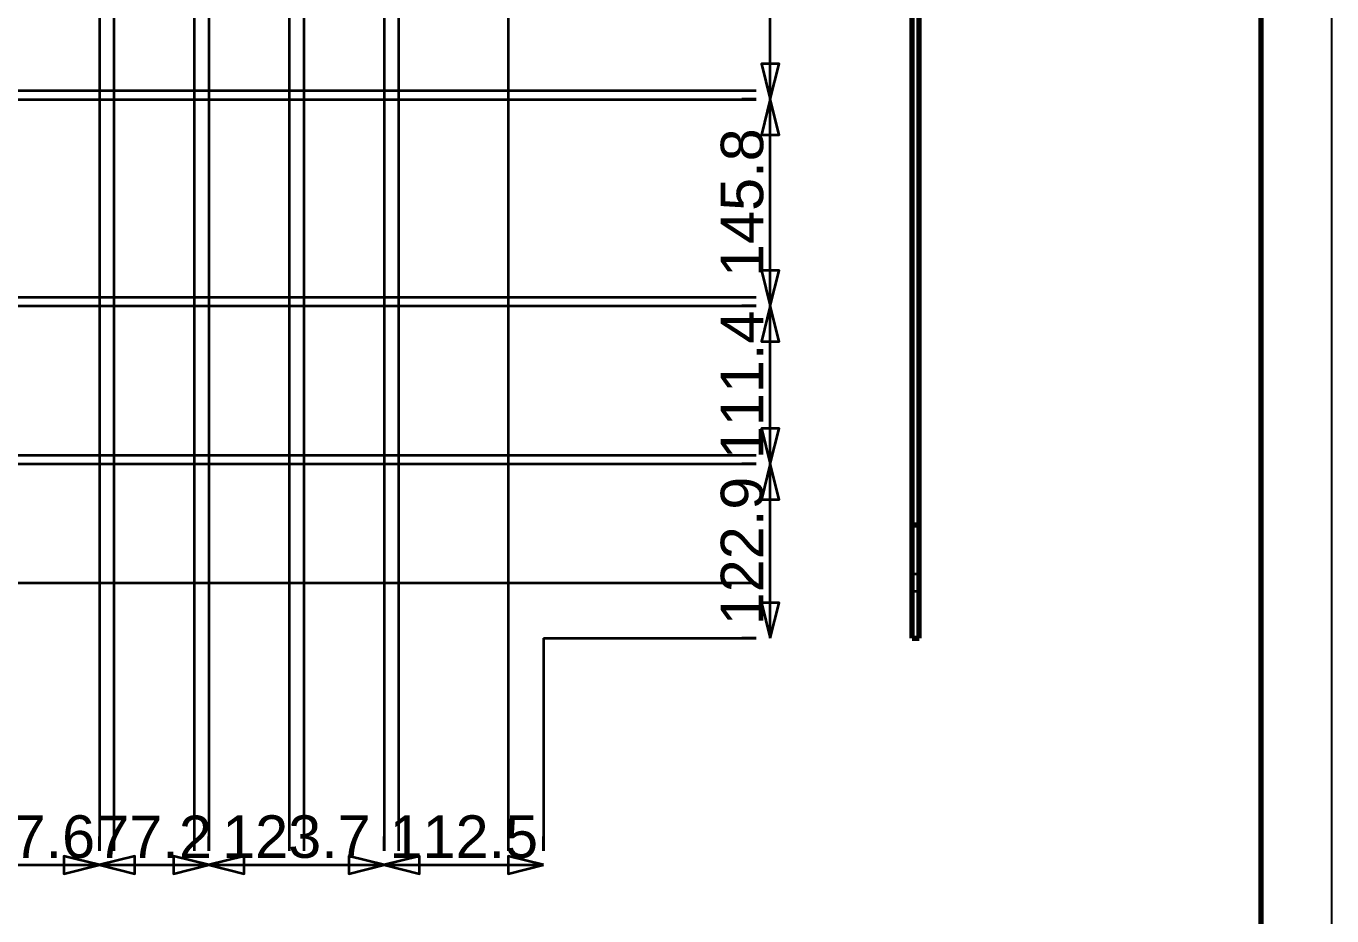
# Model space of a CAD drawing. Header units: millimetres. Extents: x 0 to 420, y 0 to 297.
# Drawn here: x 327.9 to 420, y 105.1 to 167.9 of the extents above; entities that cross this region are included whole.
import ezdxf
from ezdxf.enums import TextEntityAlignment as Align

# ---------------------------------------------------------------- set-up
doc = ezdxf.new("R2010")
doc.units = ezdxf.units.MM
doc.linetypes.add('DASHED', pattern=[1.524, 1.27, -0.254])
doc.styles.add('GOST', font='Arial')

msp = doc.modelspace()

# ---------------------------------------------------------------- linework, layer by layer
at = {"color": 1, "lineweight": 70}
for p, q in [((390.373, 132.7), (390.373, 256.5)), ((390.873, 132.7), (390.873, 256.5)), ((390.373, 124.7), (390.373, 132.7)), ((390.373, 132.7), (390.873, 132.7)), ((390.873, 124.7), (390.873, 132.7)), ((390.373, 124.7), (390.873, 124.7))]:
    msp.add_line(p, q, dxfattribs=at)
at = {"color": 5, "linetype": 'DASHED', "lineweight": 35}
for p, q in [((390.373, 132.7), (390.373, 256.5)), ((390.873, 132.7), (390.873, 256.5)), ((390.373, 163.922), (390.373, 163.924)), ((390.373, 163.924), (390.373, 163.924)), ((390.373, 163.924), (390.373, 163.914)), ((390.373, 163.914), (390.373, 163.924)), ((390.373, 163.924), (390.373, 163.924)), ((390.373, 163.924), (390.373, 163.922)), ((390.373, 163.92), (390.373, 163.922)), ((390.373, 163.922), (390.373, 163.92)), ((390.373, 163.917), (390.373, 163.92)), ((390.373, 163.92), (390.373, 163.917)), ((390.373, 163.913), (390.373, 163.917)), ((390.373, 163.917), (390.373, 163.913)), ((390.373, 163.914), (390.373, 163.883)), ((390.373, 163.883), (390.373, 163.914)), ((390.373, 163.908), (390.373, 163.913)), ((390.373, 163.913), (390.373, 163.908)), ((390.373, 163.902), (390.373, 163.908)), ((390.373, 163.908), (390.373, 163.902)), ((390.373, 163.896), (390.373, 163.902)), ((390.373, 163.902), (390.373, 163.896)), ((390.373, 163.888), (390.373, 163.896)), ((390.373, 163.896), (390.373, 163.888)), ((390.373, 163.88), (390.373, 163.888)), ((390.373, 163.888), (390.373, 163.88)), ((390.373, 163.883), (390.373, 163.833)), ((390.373, 163.833), (390.373, 163.883)), ((390.373, 163.871), (390.373, 163.88)), ((390.373, 163.88), (390.373, 163.871)), ((390.373, 163.861), (390.373, 163.871)), ((390.373, 163.871), (390.373, 163.861)), ((390.373, 163.85), (390.373, 163.861)), ((390.373, 163.861), (390.373, 163.85)), ((390.373, 163.838), (390.373, 163.85)), ((390.373, 163.85), (390.373, 163.838)), ((390.373, 163.22), (390.373, 163.838)), ((390.373, 163.838), (390.373, 163.22)), ((390.373, 163.833), (390.373, 163.766)), ((390.373, 163.766), (390.373, 163.833)), ((390.373, 163.766), (390.373, 163.683)), ((390.373, 163.683), (390.373, 163.766)), ((390.373, 163.683), (390.373, 163.588)), ((390.373, 163.588), (390.373, 163.683)), ((390.373, 163.588), (390.373, 163.484)), ((390.373, 163.484), (390.373, 163.588)), ((390.373, 163.484), (390.373, 163.375)), ((390.373, 163.375), (390.373, 163.484)), ((390.373, 163.375), (390.373, 163.264)), ((390.373, 163.264), (390.373, 163.375)), ((390.373, 163.264), (390.373, 163.154)), ((390.373, 163.154), (390.373, 163.264)), ((390.373, 163.154), (390.373, 163.22)), ((390.373, 163.22), (390.373, 163.154)), ((390.373, 163.154), (390.373, 163.051)), ((390.373, 163.073), (390.373, 163.154)), ((390.373, 163.051), (390.373, 163.154)), ((390.373, 163.154), (390.373, 163.073)), ((390.873, 163.914), (390.873, 163.924)), ((390.873, 163.924), (390.873, 163.924)), ((390.873, 163.924), (390.873, 163.922)), ((390.873, 163.922), (390.873, 163.924)), ((390.873, 163.924), (390.873, 163.924)), ((390.873, 163.924), (390.873, 163.914)), ((390.873, 163.922), (390.873, 163.92)), ((390.873, 163.92), (390.873, 163.922)), ((390.873, 163.92), (390.873, 163.917)), ((390.873, 163.917), (390.873, 163.92)), ((390.873, 163.917), (390.873, 163.913)), ((390.873, 163.913), (390.873, 163.917)), ((390.873, 163.883), (390.873, 163.914)), ((390.873, 163.914), (390.873, 163.883)), ((390.873, 163.913), (390.873, 163.908)), ((390.873, 163.908), (390.873, 163.913)), ((390.873, 163.908), (390.873, 163.902)), ((390.873, 163.902), (390.873, 163.908)), ((390.873, 163.902), (390.873, 163.896)), ((390.873, 163.896), (390.873, 163.902)), ((390.873, 163.896), (390.873, 163.888)), ((390.873, 163.888), (390.873, 163.896)), ((390.873, 163.888), (390.873, 163.88)), ((390.873, 163.88), (390.873, 163.888)), ((390.873, 163.833), (390.873, 163.883)), ((390.873, 163.883), (390.873, 163.833)), ((390.873, 163.88), (390.873, 163.871)), ((390.873, 163.871), (390.873, 163.88)), ((390.873, 163.871), (390.873, 163.861)), ((390.873, 163.861), (390.873, 163.871)), ((390.873, 163.861), (390.873, 163.85)), ((390.873, 163.85), (390.873, 163.861)), ((390.873, 163.85), (390.873, 163.838)), ((390.873, 163.838), (390.873, 163.85)), ((390.873, 163.838), (390.873, 163.22)), ((390.873, 163.22), (390.873, 163.838)), ((390.873, 163.766), (390.873, 163.833)), ((390.873, 163.833), (390.873, 163.766)), ((390.873, 163.683), (390.873, 163.766)), ((390.873, 163.766), (390.873, 163.683)), ((390.873, 163.588), (390.873, 163.683)), ((390.873, 163.683), (390.873, 163.588)), ((390.873, 163.484), (390.873, 163.588)), ((390.873, 163.588), (390.873, 163.484)), ((390.873, 163.375), (390.873, 163.484)), ((390.873, 163.484), (390.873, 163.375)), ((390.873, 163.264), (390.873, 163.375)), ((390.873, 163.375), (390.873, 163.264)), ((390.873, 163.154), (390.873, 163.264)), ((390.873, 163.264), (390.873, 163.154)), ((390.873, 163.22), (390.873, 163.154)), ((390.873, 163.154), (390.873, 163.22)), ((390.873, 163.051), (390.873, 163.154)), ((390.873, 163.154), (390.873, 163.073)), ((390.873, 163.154), (390.873, 163.051)), ((390.873, 163.073), (390.873, 163.154)), ((390.373, 162.979), (390.373, 163.073)), ((390.373, 163.073), (390.373, 162.979)), ((390.373, 163.051), (390.373, 162.957)), ((390.373, 162.957), (390.373, 163.051)), ((390.373, 162.876), (390.373, 162.979)), ((390.373, 162.979), (390.373, 162.876)), ((390.373, 162.957), (390.373, 162.876)), ((390.373, 162.876), (390.373, 162.957)), ((390.373, 162.876), (390.373, 162.81)), ((390.373, 162.766), (390.373, 162.876)), ((390.373, 162.81), (390.373, 162.876)), ((390.373, 162.876), (390.373, 162.766)), ((390.373, 162.81), (390.373, 162.192)), ((390.373, 162.192), (390.373, 162.81)), ((390.373, 162.655), (390.373, 162.766)), ((390.373, 162.766), (390.373, 162.655)), ((390.373, 162.546), (390.373, 162.655)), ((390.373, 162.655), (390.373, 162.546)), ((390.373, 162.442), (390.373, 162.546)), ((390.373, 162.546), (390.373, 162.442)), ((390.373, 162.347), (390.373, 162.442)), ((390.373, 162.442), (390.373, 162.347)), ((390.373, 162.264), (390.373, 162.347)), ((390.373, 162.347), (390.373, 162.264)), ((390.373, 162.197), (390.373, 162.264)), ((390.373, 162.264), (390.373, 162.197)), ((390.373, 162.147), (390.373, 162.197)), ((390.373, 162.197), (390.373, 162.147)), ((390.373, 162.192), (390.373, 162.18)), ((390.373, 162.18), (390.373, 162.192)), ((390.373, 162.18), (390.373, 162.169)), ((390.373, 162.169), (390.373, 162.18)), ((390.373, 162.169), (390.373, 162.159)), ((390.373, 162.159), (390.373, 162.169)), ((390.873, 163.073), (390.873, 162.979)), ((390.873, 162.979), (390.873, 163.073)), ((390.873, 162.957), (390.873, 163.051)), ((390.873, 163.051), (390.873, 162.957)), ((390.873, 162.979), (390.873, 162.876)), ((390.873, 162.876), (390.873, 162.979)), ((390.873, 162.876), (390.873, 162.957)), ((390.873, 162.957), (390.873, 162.876)), ((390.873, 162.81), (390.873, 162.876)), ((390.873, 162.876), (390.873, 162.766)), ((390.873, 162.876), (390.873, 162.81)), ((390.873, 162.766), (390.873, 162.876)), ((390.873, 162.192), (390.873, 162.81)), ((390.873, 162.81), (390.873, 162.192)), ((390.873, 162.766), (390.873, 162.655)), ((390.873, 162.655), (390.873, 162.766)), ((390.873, 162.655), (390.873, 162.546)), ((390.873, 162.546), (390.873, 162.655)), ((390.873, 162.546), (390.873, 162.442)), ((390.873, 162.442), (390.873, 162.546)), ((390.873, 162.442), (390.873, 162.347)), ((390.873, 162.347), (390.873, 162.442)), ((390.873, 162.347), (390.873, 162.264)), ((390.873, 162.264), (390.873, 162.347)), ((390.873, 162.264), (390.873, 162.197)), ((390.873, 162.197), (390.873, 162.264)), ((390.873, 162.197), (390.873, 162.147)), ((390.873, 162.147), (390.873, 162.197)), ((390.873, 162.18), (390.873, 162.192)), ((390.873, 162.192), (390.873, 162.18)), ((390.873, 162.169), (390.873, 162.18)), ((390.873, 162.18), (390.873, 162.169)), ((390.873, 162.159), (390.873, 162.169)), ((390.873, 162.169), (390.873, 162.159)), ((390.373, 162.159), (390.373, 162.15)), ((390.373, 162.15), (390.373, 162.159)), ((390.373, 162.15), (390.373, 162.142)), ((390.373, 162.142), (390.373, 162.15)), ((390.373, 162.116), (390.373, 162.147)), ((390.373, 162.147), (390.373, 162.116)), ((390.373, 162.142), (390.373, 162.134)), ((390.373, 162.134), (390.373, 162.142)), ((390.373, 162.134), (390.373, 162.128)), ((390.373, 162.128), (390.373, 162.134)), ((390.373, 162.128), (390.373, 162.122)), ((390.373, 162.122), (390.373, 162.128)), ((390.373, 162.122), (390.373, 162.117)), ((390.373, 162.117), (390.373, 162.122)), ((390.373, 162.117), (390.373, 162.113)), ((390.373, 162.113), (390.373, 162.117)), ((390.373, 162.106), (390.373, 162.116)), ((390.373, 162.116), (390.373, 162.106)), ((390.373, 162.113), (390.373, 162.11)), ((390.373, 162.11), (390.373, 162.113)), ((390.373, 162.11), (390.373, 162.108)), ((390.373, 162.108), (390.373, 162.11)), ((390.373, 162.108), (390.373, 162.106)), ((390.373, 162.106), (390.373, 162.108)), ((390.373, 162.106), (390.373, 162.106)), ((390.373, 162.106), (390.373, 162.106)), ((390.873, 162.15), (390.873, 162.159)), ((390.873, 162.159), (390.873, 162.15)), ((390.873, 162.142), (390.873, 162.15)), ((390.873, 162.15), (390.873, 162.142)), ((390.873, 162.147), (390.873, 162.116)), ((390.873, 162.116), (390.873, 162.147)), ((390.873, 162.134), (390.873, 162.142)), ((390.873, 162.142), (390.873, 162.134)), ((390.873, 162.128), (390.873, 162.134)), ((390.873, 162.134), (390.873, 162.128)), ((390.873, 162.122), (390.873, 162.128)), ((390.873, 162.128), (390.873, 162.122)), ((390.873, 162.117), (390.873, 162.122)), ((390.873, 162.122), (390.873, 162.117)), ((390.873, 162.113), (390.873, 162.117)), ((390.873, 162.117), (390.873, 162.113)), ((390.873, 162.116), (390.873, 162.106)), ((390.873, 162.106), (390.873, 162.116)), ((390.873, 162.11), (390.873, 162.113)), ((390.873, 162.113), (390.873, 162.11)), ((390.873, 162.108), (390.873, 162.11)), ((390.873, 162.11), (390.873, 162.108)), ((390.873, 162.106), (390.873, 162.108)), ((390.873, 162.108), (390.873, 162.106)), ((390.873, 162.106), (390.873, 162.106)), ((390.873, 162.106), (390.873, 162.106)), ((390.373, 149.35), (390.373, 149.352)), ((390.373, 149.352), (390.373, 149.352)), ((390.373, 149.352), (390.373, 149.342)), ((390.373, 149.342), (390.373, 149.352)), ((390.373, 149.352), (390.373, 149.352)), ((390.373, 149.352), (390.373, 149.35)), ((390.373, 149.348), (390.373, 149.35)), ((390.373, 149.35), (390.373, 149.348)), ((390.373, 149.345), (390.373, 149.348)), ((390.373, 149.348), (390.373, 149.345)), ((390.373, 149.341), (390.373, 149.345)), ((390.373, 149.345), (390.373, 149.341)), ((390.373, 149.342), (390.373, 149.311)), ((390.373, 149.311), (390.373, 149.342)), ((390.373, 149.336), (390.373, 149.341)), ((390.373, 149.341), (390.373, 149.336)), ((390.373, 149.33), (390.373, 149.336)), ((390.373, 149.336), (390.373, 149.33)), ((390.373, 149.324), (390.373, 149.33)), ((390.373, 149.33), (390.373, 149.324)), ((390.373, 149.316), (390.373, 149.324)), ((390.373, 149.324), (390.373, 149.316)), ((390.373, 149.308), (390.373, 149.316)), ((390.373, 149.316), (390.373, 149.308)), ((390.373, 149.311), (390.373, 149.261)), ((390.373, 149.261), (390.373, 149.311)), ((390.373, 149.299), (390.373, 149.308)), ((390.373, 149.308), (390.373, 149.299)), ((390.373, 149.289), (390.373, 149.299)), ((390.373, 149.299), (390.373, 149.289)), ((390.373, 149.278), (390.373, 149.289)), ((390.373, 149.289), (390.373, 149.278)), ((390.373, 149.266), (390.373, 149.278)), ((390.373, 149.278), (390.373, 149.266)), ((390.873, 149.342), (390.873, 149.352)), ((390.873, 149.352), (390.873, 149.352)), ((390.873, 149.352), (390.873, 149.35)), ((390.873, 149.35), (390.873, 149.352)), ((390.873, 149.352), (390.873, 149.352)), ((390.873, 149.352), (390.873, 149.342)), ((390.873, 149.35), (390.873, 149.348)), ((390.873, 149.348), (390.873, 149.35)), ((390.873, 149.348), (390.873, 149.345)), ((390.873, 149.345), (390.873, 149.348)), ((390.873, 149.345), (390.873, 149.341)), ((390.873, 149.341), (390.873, 149.345)), ((390.873, 149.311), (390.873, 149.342)), ((390.873, 149.342), (390.873, 149.311)), ((390.873, 149.341), (390.873, 149.336)), ((390.873, 149.336), (390.873, 149.341)), ((390.873, 149.336), (390.873, 149.33)), ((390.873, 149.33), (390.873, 149.336)), ((390.873, 149.33), (390.873, 149.324)), ((390.873, 149.324), (390.873, 149.33)), ((390.873, 149.324), (390.873, 149.316)), ((390.873, 149.316), (390.873, 149.324)), ((390.873, 149.316), (390.873, 149.308)), ((390.873, 149.308), (390.873, 149.316)), ((390.873, 149.261), (390.873, 149.311)), ((390.873, 149.311), (390.873, 149.261)), ((390.873, 149.308), (390.873, 149.299)), ((390.873, 149.299), (390.873, 149.308)), ((390.873, 149.299), (390.873, 149.289)), ((390.873, 149.289), (390.873, 149.299)), ((390.873, 149.289), (390.873, 149.278)), ((390.873, 149.278), (390.873, 149.289)), ((390.873, 149.278), (390.873, 149.266)), ((390.873, 149.266), (390.873, 149.278)), ((390.373, 148.648), (390.373, 149.266)), ((390.373, 149.266), (390.373, 148.648)), ((390.373, 149.261), (390.373, 149.194)), ((390.373, 149.194), (390.373, 149.261)), ((390.373, 149.194), (390.373, 149.111)), ((390.373, 149.111), (390.373, 149.194)), ((390.373, 149.111), (390.373, 149.017)), ((390.373, 149.017), (390.373, 149.111)), ((390.373, 149.017), (390.373, 148.913)), ((390.373, 148.913), (390.373, 149.017)), ((390.373, 148.913), (390.373, 148.803)), ((390.373, 148.803), (390.373, 148.913)), ((390.373, 148.803), (390.373, 148.692)), ((390.373, 148.692), (390.373, 148.803)), ((390.373, 148.692), (390.373, 148.583)), ((390.373, 148.583), (390.373, 148.692)), ((390.373, 148.583), (390.373, 148.648)), ((390.373, 148.648), (390.373, 148.583)), ((390.373, 148.583), (390.373, 148.479)), ((390.373, 148.501), (390.373, 148.583)), ((390.373, 148.479), (390.373, 148.583)), ((390.373, 148.583), (390.373, 148.501)), ((390.373, 148.407), (390.373, 148.501)), ((390.373, 148.501), (390.373, 148.407)), ((390.373, 148.479), (390.373, 148.385)), ((390.373, 148.385), (390.373, 148.479)), ((390.373, 148.304), (390.373, 148.407)), ((390.373, 148.407), (390.373, 148.304)), ((390.373, 148.385), (390.373, 148.304)), ((390.373, 148.304), (390.373, 148.385)), ((390.873, 149.266), (390.873, 148.648)), ((390.873, 148.648), (390.873, 149.266)), ((390.873, 149.194), (390.873, 149.261)), ((390.873, 149.261), (390.873, 149.194)), ((390.873, 149.111), (390.873, 149.194)), ((390.873, 149.194), (390.873, 149.111)), ((390.873, 149.017), (390.873, 149.111)), ((390.873, 149.111), (390.873, 149.017)), ((390.873, 148.913), (390.873, 149.017)), ((390.873, 149.017), (390.873, 148.913)), ((390.873, 148.803), (390.873, 148.913)), ((390.873, 148.913), (390.873, 148.803)), ((390.873, 148.692), (390.873, 148.803)), ((390.873, 148.803), (390.873, 148.692)), ((390.873, 148.583), (390.873, 148.692)), ((390.873, 148.692), (390.873, 148.583)), ((390.873, 148.648), (390.873, 148.583)), ((390.873, 148.583), (390.873, 148.648)), ((390.873, 148.479), (390.873, 148.583)), ((390.873, 148.583), (390.873, 148.501)), ((390.873, 148.583), (390.873, 148.479)), ((390.873, 148.501), (390.873, 148.583)), ((390.873, 148.501), (390.873, 148.407)), ((390.873, 148.407), (390.873, 148.501)), ((390.873, 148.385), (390.873, 148.479)), ((390.873, 148.479), (390.873, 148.385)), ((390.873, 148.407), (390.873, 148.304)), ((390.873, 148.304), (390.873, 148.407)), ((390.873, 148.304), (390.873, 148.385)), ((390.873, 148.385), (390.873, 148.304)), ((390.373, 148.304), (390.373, 148.238)), ((390.373, 148.195), (390.373, 148.304)), ((390.373, 148.238), (390.373, 148.304)), ((390.373, 148.304), (390.373, 148.195)), ((390.373, 148.238), (390.373, 147.62)), ((390.373, 147.62), (390.373, 148.238)), ((390.373, 148.083), (390.373, 148.195)), ((390.373, 148.195), (390.373, 148.083)), ((390.373, 147.974), (390.373, 148.083)), ((390.373, 148.083), (390.373, 147.974)), ((390.373, 147.87), (390.373, 147.974)), ((390.373, 147.974), (390.373, 147.87)), ((390.373, 147.775), (390.373, 147.87)), ((390.373, 147.87), (390.373, 147.775)), ((390.373, 147.692), (390.373, 147.775)), ((390.373, 147.775), (390.373, 147.692)), ((390.373, 147.625), (390.373, 147.692)), ((390.373, 147.692), (390.373, 147.625)), ((390.373, 147.575), (390.373, 147.625)), ((390.373, 147.625), (390.373, 147.575)), ((390.373, 147.62), (390.373, 147.608)), ((390.373, 147.608), (390.373, 147.62)), ((390.373, 147.608), (390.373, 147.598)), ((390.373, 147.598), (390.373, 147.608)), ((390.373, 147.598), (390.373, 147.588)), ((390.373, 147.588), (390.373, 147.598)), ((390.373, 147.588), (390.373, 147.578)), ((390.373, 147.578), (390.373, 147.588)), ((390.373, 147.578), (390.373, 147.57)), ((390.373, 147.57), (390.373, 147.578)), ((390.373, 147.544), (390.373, 147.575)), ((390.373, 147.575), (390.373, 147.544)), ((390.373, 147.57), (390.373, 147.563)), ((390.373, 147.563), (390.373, 147.57)), ((390.373, 147.563), (390.373, 147.556)), ((390.373, 147.556), (390.373, 147.563)), ((390.373, 147.556), (390.373, 147.55)), ((390.373, 147.55), (390.373, 147.556)), ((390.373, 147.55), (390.373, 147.545)), ((390.373, 147.545), (390.373, 147.55)), ((390.373, 147.545), (390.373, 147.541)), ((390.373, 147.541), (390.373, 147.545)), ((390.373, 147.534), (390.373, 147.544)), ((390.373, 147.544), (390.373, 147.534)), ((390.373, 147.541), (390.373, 147.538)), ((390.373, 147.538), (390.373, 147.541)), ((390.373, 147.538), (390.373, 147.536)), ((390.373, 147.536), (390.373, 147.538)), ((390.373, 147.536), (390.373, 147.535)), ((390.373, 147.535), (390.373, 147.536)), ((390.373, 147.535), (390.373, 147.534)), ((390.373, 147.534), (390.373, 147.535)), ((390.873, 148.238), (390.873, 148.304)), ((390.873, 148.304), (390.873, 148.195)), ((390.873, 148.304), (390.873, 148.238)), ((390.873, 148.195), (390.873, 148.304)), ((390.873, 147.62), (390.873, 148.238)), ((390.873, 148.238), (390.873, 147.62)), ((390.873, 148.195), (390.873, 148.083)), ((390.873, 148.083), (390.873, 148.195)), ((390.873, 148.083), (390.873, 147.974)), ((390.873, 147.974), (390.873, 148.083)), ((390.873, 147.974), (390.873, 147.87)), ((390.873, 147.87), (390.873, 147.974)), ((390.873, 147.87), (390.873, 147.775)), ((390.873, 147.775), (390.873, 147.87)), ((390.873, 147.775), (390.873, 147.692)), ((390.873, 147.692), (390.873, 147.775)), ((390.873, 147.692), (390.873, 147.625)), ((390.873, 147.625), (390.873, 147.692)), ((390.873, 147.625), (390.873, 147.575)), ((390.873, 147.575), (390.873, 147.625)), ((390.873, 147.608), (390.873, 147.62)), ((390.873, 147.62), (390.873, 147.608)), ((390.873, 147.598), (390.873, 147.608)), ((390.873, 147.608), (390.873, 147.598)), ((390.873, 147.588), (390.873, 147.598)), ((390.873, 147.598), (390.873, 147.588)), ((390.873, 147.578), (390.873, 147.588)), ((390.873, 147.588), (390.873, 147.578)), ((390.873, 147.57), (390.873, 147.578)), ((390.873, 147.578), (390.873, 147.57)), ((390.873, 147.575), (390.873, 147.544)), ((390.873, 147.544), (390.873, 147.575)), ((390.873, 147.563), (390.873, 147.57)), ((390.873, 147.57), (390.873, 147.563)), ((390.873, 147.556), (390.873, 147.563)), ((390.873, 147.563), (390.873, 147.556)), ((390.873, 147.55), (390.873, 147.556)), ((390.873, 147.556), (390.873, 147.55)), ((390.873, 147.545), (390.873, 147.55)), ((390.873, 147.55), (390.873, 147.545)), ((390.873, 147.541), (390.873, 147.545)), ((390.873, 147.545), (390.873, 147.541)), ((390.873, 147.544), (390.873, 147.534)), ((390.873, 147.534), (390.873, 147.544)), ((390.873, 147.538), (390.873, 147.541)), ((390.873, 147.541), (390.873, 147.538)), ((390.873, 147.536), (390.873, 147.538)), ((390.873, 147.538), (390.873, 147.536)), ((390.873, 147.535), (390.873, 147.536)), ((390.873, 147.536), (390.873, 147.535)), ((390.873, 147.534), (390.873, 147.535)), ((390.873, 147.535), (390.873, 147.534)), ((390.373, 138.207), (390.373, 138.209)), ((390.373, 138.209), (390.373, 138.209)), ((390.373, 138.209), (390.373, 138.199)), ((390.373, 138.199), (390.373, 138.209)), ((390.373, 138.209), (390.373, 138.209)), ((390.373, 138.209), (390.373, 138.207)), ((390.373, 138.205), (390.373, 138.207)), ((390.373, 138.207), (390.373, 138.205)), ((390.373, 138.202), (390.373, 138.205)), ((390.373, 138.205), (390.373, 138.202)), ((390.373, 138.198), (390.373, 138.202)), ((390.373, 138.202), (390.373, 138.198)), ((390.373, 138.199), (390.373, 138.168)), ((390.373, 138.168), (390.373, 138.199)), ((390.373, 138.193), (390.373, 138.198)), ((390.373, 138.198), (390.373, 138.193)), ((390.373, 138.187), (390.373, 138.193)), ((390.373, 138.193), (390.373, 138.187)), ((390.373, 138.181), (390.373, 138.187)), ((390.373, 138.187), (390.373, 138.181)), ((390.373, 138.173), (390.373, 138.181)), ((390.373, 138.181), (390.373, 138.173)), ((390.373, 138.165), (390.373, 138.173)), ((390.373, 138.173), (390.373, 138.165)), ((390.373, 138.168), (390.373, 138.118)), ((390.373, 138.118), (390.373, 138.168)), ((390.373, 138.156), (390.373, 138.165)), ((390.373, 138.165), (390.373, 138.156)), ((390.373, 138.146), (390.373, 138.156)), ((390.373, 138.156), (390.373, 138.146)), ((390.373, 138.135), (390.373, 138.146)), ((390.373, 138.146), (390.373, 138.135)), ((390.373, 138.123), (390.373, 138.135)), ((390.373, 138.135), (390.373, 138.123)), ((390.373, 137.505), (390.373, 138.123)), ((390.373, 138.123), (390.373, 137.505)), ((390.373, 138.118), (390.373, 138.051)), ((390.373, 138.051), (390.373, 138.118)), ((390.373, 138.051), (390.373, 137.968)), ((390.373, 137.968), (390.373, 138.051)), ((390.373, 137.968), (390.373, 137.873)), ((390.373, 137.873), (390.373, 137.968)), ((390.373, 137.873), (390.373, 137.769)), ((390.373, 137.769), (390.373, 137.873)), ((390.373, 137.769), (390.373, 137.66)), ((390.373, 137.66), (390.373, 137.769)), ((390.373, 137.66), (390.373, 137.549)), ((390.373, 137.549), (390.373, 137.66)), ((390.373, 137.549), (390.373, 137.439)), ((390.373, 137.439), (390.373, 137.549)), ((390.373, 137.439), (390.373, 137.505)), ((390.373, 137.505), (390.373, 137.439)), ((390.373, 137.439), (390.373, 137.336)), ((390.373, 137.358), (390.373, 137.439)), ((390.373, 137.336), (390.373, 137.439)), ((390.373, 137.439), (390.373, 137.358)), ((390.373, 137.264), (390.373, 137.358)), ((390.373, 137.358), (390.373, 137.264)), ((390.373, 137.336), (390.373, 137.242)), ((390.373, 137.242), (390.373, 137.336)), ((390.873, 138.199), (390.873, 138.209)), ((390.873, 138.209), (390.873, 138.209)), ((390.873, 138.209), (390.873, 138.207)), ((390.873, 138.207), (390.873, 138.209)), ((390.873, 138.209), (390.873, 138.209)), ((390.873, 138.209), (390.873, 138.199)), ((390.873, 138.207), (390.873, 138.205)), ((390.873, 138.205), (390.873, 138.207)), ((390.873, 138.205), (390.873, 138.202)), ((390.873, 138.202), (390.873, 138.205)), ((390.873, 138.202), (390.873, 138.198)), ((390.873, 138.198), (390.873, 138.202)), ((390.873, 138.168), (390.873, 138.199)), ((390.873, 138.199), (390.873, 138.168)), ((390.873, 138.198), (390.873, 138.193)), ((390.873, 138.193), (390.873, 138.198)), ((390.873, 138.193), (390.873, 138.187)), ((390.873, 138.187), (390.873, 138.193)), ((390.873, 138.187), (390.873, 138.181)), ((390.873, 138.181), (390.873, 138.187)), ((390.873, 138.181), (390.873, 138.173)), ((390.873, 138.173), (390.873, 138.181)), ((390.873, 138.173), (390.873, 138.165)), ((390.873, 138.165), (390.873, 138.173)), ((390.873, 138.118), (390.873, 138.168)), ((390.873, 138.168), (390.873, 138.118)), ((390.873, 138.165), (390.873, 138.156)), ((390.873, 138.156), (390.873, 138.165)), ((390.873, 138.156), (390.873, 138.146)), ((390.873, 138.146), (390.873, 138.156)), ((390.873, 138.146), (390.873, 138.135)), ((390.873, 138.135), (390.873, 138.146)), ((390.873, 138.135), (390.873, 138.123)), ((390.873, 138.123), (390.873, 138.135)), ((390.873, 138.123), (390.873, 137.505)), ((390.873, 137.505), (390.873, 138.123)), ((390.873, 138.051), (390.873, 138.118)), ((390.873, 138.118), (390.873, 138.051)), ((390.873, 137.968), (390.873, 138.051)), ((390.873, 138.051), (390.873, 137.968)), ((390.873, 137.873), (390.873, 137.968)), ((390.873, 137.968), (390.873, 137.873)), ((390.873, 137.769), (390.873, 137.873)), ((390.873, 137.873), (390.873, 137.769)), ((390.873, 137.66), (390.873, 137.769)), ((390.873, 137.769), (390.873, 137.66)), ((390.873, 137.549), (390.873, 137.66)), ((390.873, 137.66), (390.873, 137.549)), ((390.873, 137.439), (390.873, 137.549)), ((390.873, 137.549), (390.873, 137.439)), ((390.873, 137.505), (390.873, 137.439)), ((390.873, 137.439), (390.873, 137.505)), ((390.873, 137.336), (390.873, 137.439)), ((390.873, 137.439), (390.873, 137.358)), ((390.873, 137.439), (390.873, 137.336)), ((390.873, 137.358), (390.873, 137.439)), ((390.873, 137.358), (390.873, 137.264)), ((390.873, 137.264), (390.873, 137.358)), ((390.873, 137.242), (390.873, 137.336)), ((390.873, 137.336), (390.873, 137.242)), ((390.373, 137.161), (390.373, 137.264)), ((390.373, 137.264), (390.373, 137.161)), ((390.373, 137.242), (390.373, 137.161)), ((390.373, 137.161), (390.373, 137.242)), ((390.373, 137.161), (390.373, 137.095)), ((390.373, 137.051), (390.373, 137.161)), ((390.373, 137.095), (390.373, 137.161)), ((390.373, 137.161), (390.373, 137.051)), ((390.373, 137.095), (390.373, 136.477)), ((390.373, 136.477), (390.373, 137.095)), ((390.373, 136.94), (390.373, 137.051)), ((390.373, 137.051), (390.373, 136.94)), ((390.373, 136.831), (390.373, 136.94)), ((390.373, 136.94), (390.373, 136.831)), ((390.373, 136.727), (390.373, 136.831)), ((390.373, 136.831), (390.373, 136.727)), ((390.373, 136.632), (390.373, 136.727)), ((390.373, 136.727), (390.373, 136.632)), ((390.373, 136.549), (390.373, 136.632)), ((390.373, 136.632), (390.373, 136.549)), ((390.373, 136.482), (390.373, 136.549)), ((390.373, 136.549), (390.373, 136.482)), ((390.373, 136.432), (390.373, 136.482)), ((390.373, 136.482), (390.373, 136.432)), ((390.373, 136.477), (390.373, 136.465)), ((390.373, 136.465), (390.373, 136.477)), ((390.373, 136.465), (390.373, 136.454)), ((390.373, 136.454), (390.373, 136.465)), ((390.373, 136.454), (390.373, 136.444)), ((390.373, 136.444), (390.373, 136.454)), ((390.373, 136.444), (390.373, 136.435)), ((390.373, 136.435), (390.373, 136.444)), ((390.373, 136.435), (390.373, 136.427)), ((390.373, 136.427), (390.373, 136.435)), ((390.373, 136.401), (390.373, 136.432)), ((390.373, 136.432), (390.373, 136.401)), ((390.373, 136.427), (390.373, 136.419)), ((390.373, 136.419), (390.373, 136.427)), ((390.373, 136.419), (390.373, 136.413)), ((390.373, 136.413), (390.373, 136.419)), ((390.373, 136.413), (390.373, 136.407)), ((390.373, 136.407), (390.373, 136.413)), ((390.373, 136.407), (390.373, 136.402)), ((390.373, 136.402), (390.373, 136.407)), ((390.373, 136.402), (390.373, 136.398)), ((390.373, 136.398), (390.373, 136.402)), ((390.373, 136.391), (390.373, 136.401)), ((390.373, 136.401), (390.373, 136.391)), ((390.373, 136.398), (390.373, 136.395)), ((390.373, 136.395), (390.373, 136.398)), ((390.373, 136.395), (390.373, 136.393)), ((390.373, 136.393), (390.373, 136.395)), ((390.373, 136.393), (390.373, 136.391)), ((390.373, 136.391), (390.373, 136.393)), ((390.373, 136.391), (390.373, 136.391)), ((390.373, 136.391), (390.373, 136.391)), ((390.873, 137.264), (390.873, 137.161)), ((390.873, 137.161), (390.873, 137.264)), ((390.873, 137.161), (390.873, 137.242)), ((390.873, 137.242), (390.873, 137.161)), ((390.873, 137.095), (390.873, 137.161)), ((390.873, 137.161), (390.873, 137.051)), ((390.873, 137.161), (390.873, 137.095)), ((390.873, 137.051), (390.873, 137.161)), ((390.873, 136.477), (390.873, 137.095)), ((390.873, 137.095), (390.873, 136.477)), ((390.873, 137.051), (390.873, 136.94)), ((390.873, 136.94), (390.873, 137.051)), ((390.873, 136.94), (390.873, 136.831)), ((390.873, 136.831), (390.873, 136.94)), ((390.873, 136.831), (390.873, 136.727)), ((390.873, 136.727), (390.873, 136.831)), ((390.873, 136.727), (390.873, 136.632)), ((390.873, 136.632), (390.873, 136.727)), ((390.873, 136.632), (390.873, 136.549)), ((390.873, 136.549), (390.873, 136.632)), ((390.873, 136.549), (390.873, 136.482)), ((390.873, 136.482), (390.873, 136.549)), ((390.873, 136.482), (390.873, 136.432)), ((390.873, 136.432), (390.873, 136.482)), ((390.873, 136.465), (390.873, 136.477)), ((390.873, 136.477), (390.873, 136.465)), ((390.873, 136.454), (390.873, 136.465)), ((390.873, 136.465), (390.873, 136.454)), ((390.873, 136.444), (390.873, 136.454)), ((390.873, 136.454), (390.873, 136.444)), ((390.873, 136.435), (390.873, 136.444)), ((390.873, 136.444), (390.873, 136.435)), ((390.873, 136.427), (390.873, 136.435)), ((390.873, 136.435), (390.873, 136.427)), ((390.873, 136.432), (390.873, 136.401)), ((390.873, 136.401), (390.873, 136.432)), ((390.873, 136.419), (390.873, 136.427)), ((390.873, 136.427), (390.873, 136.419)), ((390.873, 136.413), (390.873, 136.419)), ((390.873, 136.419), (390.873, 136.413)), ((390.873, 136.407), (390.873, 136.413)), ((390.873, 136.413), (390.873, 136.407)), ((390.873, 136.402), (390.873, 136.407)), ((390.873, 136.407), (390.873, 136.402)), ((390.873, 136.398), (390.873, 136.402)), ((390.873, 136.402), (390.873, 136.398)), ((390.873, 136.401), (390.873, 136.391)), ((390.873, 136.391), (390.873, 136.401)), ((390.873, 136.395), (390.873, 136.398)), ((390.873, 136.398), (390.873, 136.395)), ((390.873, 136.393), (390.873, 136.395)), ((390.873, 136.395), (390.873, 136.393)), ((390.873, 136.391), (390.873, 136.393)), ((390.873, 136.393), (390.873, 136.391)), ((390.873, 136.391), (390.873, 136.391)), ((390.873, 136.391), (390.873, 136.391)), ((390.373, 132.7), (390.873, 132.7)), ((390.373, 124.7), (390.373, 132.7)), ((390.873, 124.7), (390.873, 132.7)), ((390.873, 129.2), (390.373, 129.2)), ((390.373, 129.2), (390.373, 129.185)), ((390.873, 129.2), (390.373, 129.2)), ((390.373, 129.185), (390.373, 129.2)), ((390.373, 129.185), (390.373, 129.2)), ((390.873, 129.2), (390.373, 129.2)), ((390.873, 129.2), (390.373, 129.2)), ((390.373, 129.2), (390.373, 129.185)), ((390.373, 129.185), (390.373, 129.141)), ((390.373, 129.141), (390.373, 129.185)), ((390.373, 129.141), (390.373, 129.185)), ((390.373, 129.185), (390.373, 129.141)), ((390.373, 129.141), (390.373, 129.069)), ((390.373, 129.069), (390.373, 129.141)), ((390.373, 129.069), (390.373, 129.141)), ((390.373, 129.141), (390.373, 129.069)), ((390.373, 129.069), (390.373, 128.974)), ((390.373, 128.974), (390.373, 129.069)), ((390.373, 128.974), (390.373, 129.069)), ((390.373, 129.069), (390.373, 128.974)), ((390.873, 129.185), (390.873, 129.2)), ((390.873, 129.2), (390.873, 129.185)), ((390.873, 129.2), (390.873, 129.185)), ((390.873, 129.185), (390.873, 129.2)), ((390.873, 129.141), (390.873, 129.185)), ((390.873, 129.185), (390.873, 129.141)), ((390.873, 129.185), (390.873, 129.141)), ((390.873, 129.141), (390.873, 129.185)), ((390.873, 129.069), (390.873, 129.141)), ((390.873, 129.141), (390.873, 129.069)), ((390.873, 129.141), (390.873, 129.069)), ((390.873, 129.069), (390.873, 129.141)), ((390.873, 128.974), (390.873, 129.069)), ((390.873, 129.069), (390.873, 128.974)), ((390.873, 129.069), (390.873, 128.974)), ((390.873, 128.974), (390.873, 129.069)), ((390.373, 128.974), (390.373, 128.86)), ((390.373, 128.86), (390.373, 128.974)), ((390.373, 128.86), (390.373, 128.974)), ((390.373, 128.974), (390.373, 128.86)), ((390.373, 128.86), (390.373, 128.734)), ((390.373, 128.734), (390.373, 128.86)), ((390.373, 128.734), (390.373, 128.86)), ((390.373, 128.86), (390.373, 128.734)), ((390.373, 128.734), (390.373, 128.6)), ((390.373, 128.6), (390.373, 128.734)), ((390.373, 128.6), (390.373, 128.734)), ((390.373, 128.734), (390.373, 128.6)), ((390.373, 128.6), (390.373, 128.466)), ((390.373, 128.466), (390.373, 128.6)), ((390.373, 128.466), (390.373, 128.6)), ((390.373, 128.6), (390.373, 128.466)), ((390.373, 128.466), (390.373, 128.34)), ((390.373, 128.34), (390.373, 128.466)), ((390.373, 128.34), (390.373, 128.466)), ((390.373, 128.466), (390.373, 128.34)), ((390.373, 128.34), (390.373, 128.226)), ((390.373, 128.226), (390.373, 128.34)), ((390.373, 128.226), (390.373, 128.34)), ((390.373, 128.34), (390.373, 128.226)), ((390.373, 128.226), (390.373, 128.131)), ((390.373, 128.131), (390.373, 128.226)), ((390.373, 128.131), (390.373, 128.226)), ((390.373, 128.226), (390.373, 128.131)), ((390.373, 128.131), (390.373, 128.059)), ((390.373, 128.059), (390.373, 128.131)), ((390.373, 128.059), (390.373, 128.131)), ((390.373, 128.131), (390.373, 128.059)), ((390.873, 128.86), (390.873, 128.974)), ((390.873, 128.974), (390.873, 128.86)), ((390.873, 128.974), (390.873, 128.86)), ((390.873, 128.86), (390.873, 128.974)), ((390.873, 128.734), (390.873, 128.86)), ((390.873, 128.86), (390.873, 128.734)), ((390.873, 128.86), (390.873, 128.734)), ((390.873, 128.734), (390.873, 128.86)), ((390.873, 128.6), (390.873, 128.734)), ((390.873, 128.734), (390.873, 128.6)), ((390.873, 128.734), (390.873, 128.6)), ((390.873, 128.6), (390.873, 128.734)), ((390.873, 128.466), (390.873, 128.6)), ((390.873, 128.6), (390.873, 128.466)), ((390.873, 128.6), (390.873, 128.466)), ((390.873, 128.466), (390.873, 128.6)), ((390.873, 128.34), (390.873, 128.466)), ((390.873, 128.466), (390.873, 128.34)), ((390.873, 128.466), (390.873, 128.34)), ((390.873, 128.34), (390.873, 128.466)), ((390.873, 128.226), (390.873, 128.34)), ((390.873, 128.34), (390.873, 128.226)), ((390.873, 128.34), (390.873, 128.226)), ((390.873, 128.226), (390.873, 128.34)), ((390.873, 128.131), (390.873, 128.226)), ((390.873, 128.226), (390.873, 128.131)), ((390.873, 128.226), (390.873, 128.131)), ((390.873, 128.131), (390.873, 128.226)), ((390.873, 128.059), (390.873, 128.131)), ((390.873, 128.131), (390.873, 128.059)), ((390.873, 128.131), (390.873, 128.059)), ((390.873, 128.059), (390.873, 128.131)), ((390.373, 128.059), (390.373, 128.015)), ((390.373, 128.015), (390.373, 128.059)), ((390.373, 128.015), (390.373, 128.059)), ((390.373, 128.059), (390.373, 128.015)), ((390.373, 128.015), (390.373, 128)), ((390.373, 128), (390.373, 128.015)), ((390.373, 128), (390.373, 128.015)), ((390.373, 128.015), (390.373, 128)), ((390.873, 128), (390.373, 128)), ((390.873, 128), (390.373, 128)), ((390.873, 128), (390.373, 128)), ((390.873, 128), (390.373, 128)), ((390.873, 128.015), (390.873, 128.059)), ((390.873, 128.059), (390.873, 128.015)), ((390.873, 128.059), (390.873, 128.015)), ((390.873, 128.015), (390.873, 128.059)), ((390.873, 128), (390.873, 128.015)), ((390.873, 128.015), (390.873, 128)), ((390.873, 128.015), (390.873, 128)), ((390.873, 128), (390.873, 128.015)), ((390.373, 124.7), (390.873, 124.7))]:
    msp.add_line(p, q, dxfattribs=at)
at = {"color": 7, "lineweight": 35}
for p, q in [((361.873, 252.3), (361.873, 109.7)), ((353.116, 242.155), (353.116, 109.7)), ((354.145, 241.537), (354.145, 109.7)), ((346.421, 231.012), (346.421, 109.7)), ((347.449, 230.394), (347.449, 109.7)), ((339.725, 219.869), (339.725, 109.7)), ((340.754, 219.251), (340.754, 109.7)), ((333.03, 208.725), (333.03, 109.7)), ((334.058, 208.107), (334.058, 109.7)), ((380.373, 162.71), (380.373, 196.14)), ((127.786, 163.324), (379.373, 163.324)), ((306.787, 163.324), (379.373, 163.324)), ((126.757, 162.706), (379.373, 162.706)), ((307.816, 162.706), (379.373, 162.706)), ((379.373, 162.71), (378.373, 162.71)), ((379.373, 162.71), (378.373, 162.71)), ((380.373, 148.13), (380.373, 162.71)), ((136.541, 148.752), (379.373, 148.752)), ((298.032, 148.752), (379.373, 148.752)), ((135.513, 148.134), (379.373, 148.134)), ((299.06, 148.134), (379.373, 148.134)), ((379.373, 148.13), (378.373, 148.13)), ((379.373, 148.13), (378.373, 148.13)), ((380.373, 136.99), (380.373, 148.13)), ((143.237, 137.609), (379.373, 137.609)), ((291.336, 137.609), (379.373, 137.609)), ((142.208, 136.991), (379.373, 136.991)), ((292.365, 136.991), (379.373, 136.991)), ((379.373, 136.99), (378.373, 136.99)), ((379.373, 136.99), (378.373, 136.99)), ((380.373, 124.7), (380.373, 136.99)), ((144.387, 128.6), (379.373, 128.6)), ((145.587, 128.6), (379.373, 128.6)), ((288.987, 128.6), (379.373, 128.6)), ((290.187, 128.6), (379.373, 128.6)), ((364.373, 124.7), (364.373, 109.7)), ((364.373, 124.7), (379.373, 124.7)), ((379.373, 124.7), (378.373, 124.7)), ((333.03, 109.7), (333.03, 110.7)), ((333.03, 109.7), (333.03, 110.7)), ((340.75, 109.7), (340.75, 110.7)), ((340.75, 109.7), (340.75, 110.7)), ((353.12, 109.7), (353.12, 110.7)), ((353.12, 109.7), (353.12, 110.7)), ((364.37, 109.7), (364.37, 110.7)), ((324.27, 108.7), (333.03, 108.7)), ((333.03, 108.7), (340.75, 108.7)), ((340.75, 108.7), (353.12, 108.7)), ((353.12, 108.7), (364.37, 108.7))]:
    msp.add_line(p, q, dxfattribs=at)
at = {"color": 7, "lineweight": 25}
msp.add_lwpolyline([(0, 0), (420, 0), (420, 297), (0, 297)], close=True, dxfattribs=at)
at = {"color": 7, "lineweight": 70}
msp.add_lwpolyline([(20, 5), (415, 5), (415, 292), (20, 292)], close=True, dxfattribs=at)
at = {"color": 7, "lineweight": 35}
for points in [[(380.373, 162.71), (380.998, 165.21), (379.748, 165.21)], [(380.373, 162.71), (379.748, 160.21), (380.998, 160.21)], [(380.373, 148.13), (380.998, 150.63), (379.748, 150.63)], [(380.373, 148.13), (379.748, 145.63), (380.998, 145.63)], [(380.373, 136.99), (380.998, 139.49), (379.748, 139.49)], [(380.373, 136.99), (379.748, 134.49), (380.998, 134.49)], [(380.373, 124.7), (380.998, 127.2), (379.748, 127.2)], [(333.03, 108.7), (330.53, 109.325), (330.53, 108.075)], [(333.03, 108.7), (335.53, 108.075), (335.53, 109.325)], [(340.75, 108.7), (338.25, 109.325), (338.25, 108.075)], [(340.75, 108.7), (343.25, 108.075), (343.25, 109.325)], [(353.12, 108.7), (350.62, 109.325), (350.62, 108.075)], [(353.12, 108.7), (355.62, 108.075), (355.62, 109.325)], [(364.37, 108.7), (361.87, 109.325), (361.87, 108.075)]]:
    msp.add_lwpolyline(points, close=True, dxfattribs=at)

# ---------------------------------------------------------------- texts
at = {"color": 7, "style": 'GOST'}
for s, p in [('145.8', (378.373, 155.42)), ('111.4', (378.373, 142.56)), ('122.9', (378.373, 130.845))]:
    msp.add_text(s, height=3, rotation=90, dxfattribs=at).set_placement(p, align=Align.MIDDLE)
for s, p in [('87.6', (328.65, 110.7)), ('77.2', (336.89, 110.7)), ('123.7', (346.935, 110.7)), ('112.5', (358.745, 110.7))]:
    msp.add_text(s, height=3, dxfattribs=at).set_placement(p, align=Align.MIDDLE)

doc.saveas('drawing.dxf')
